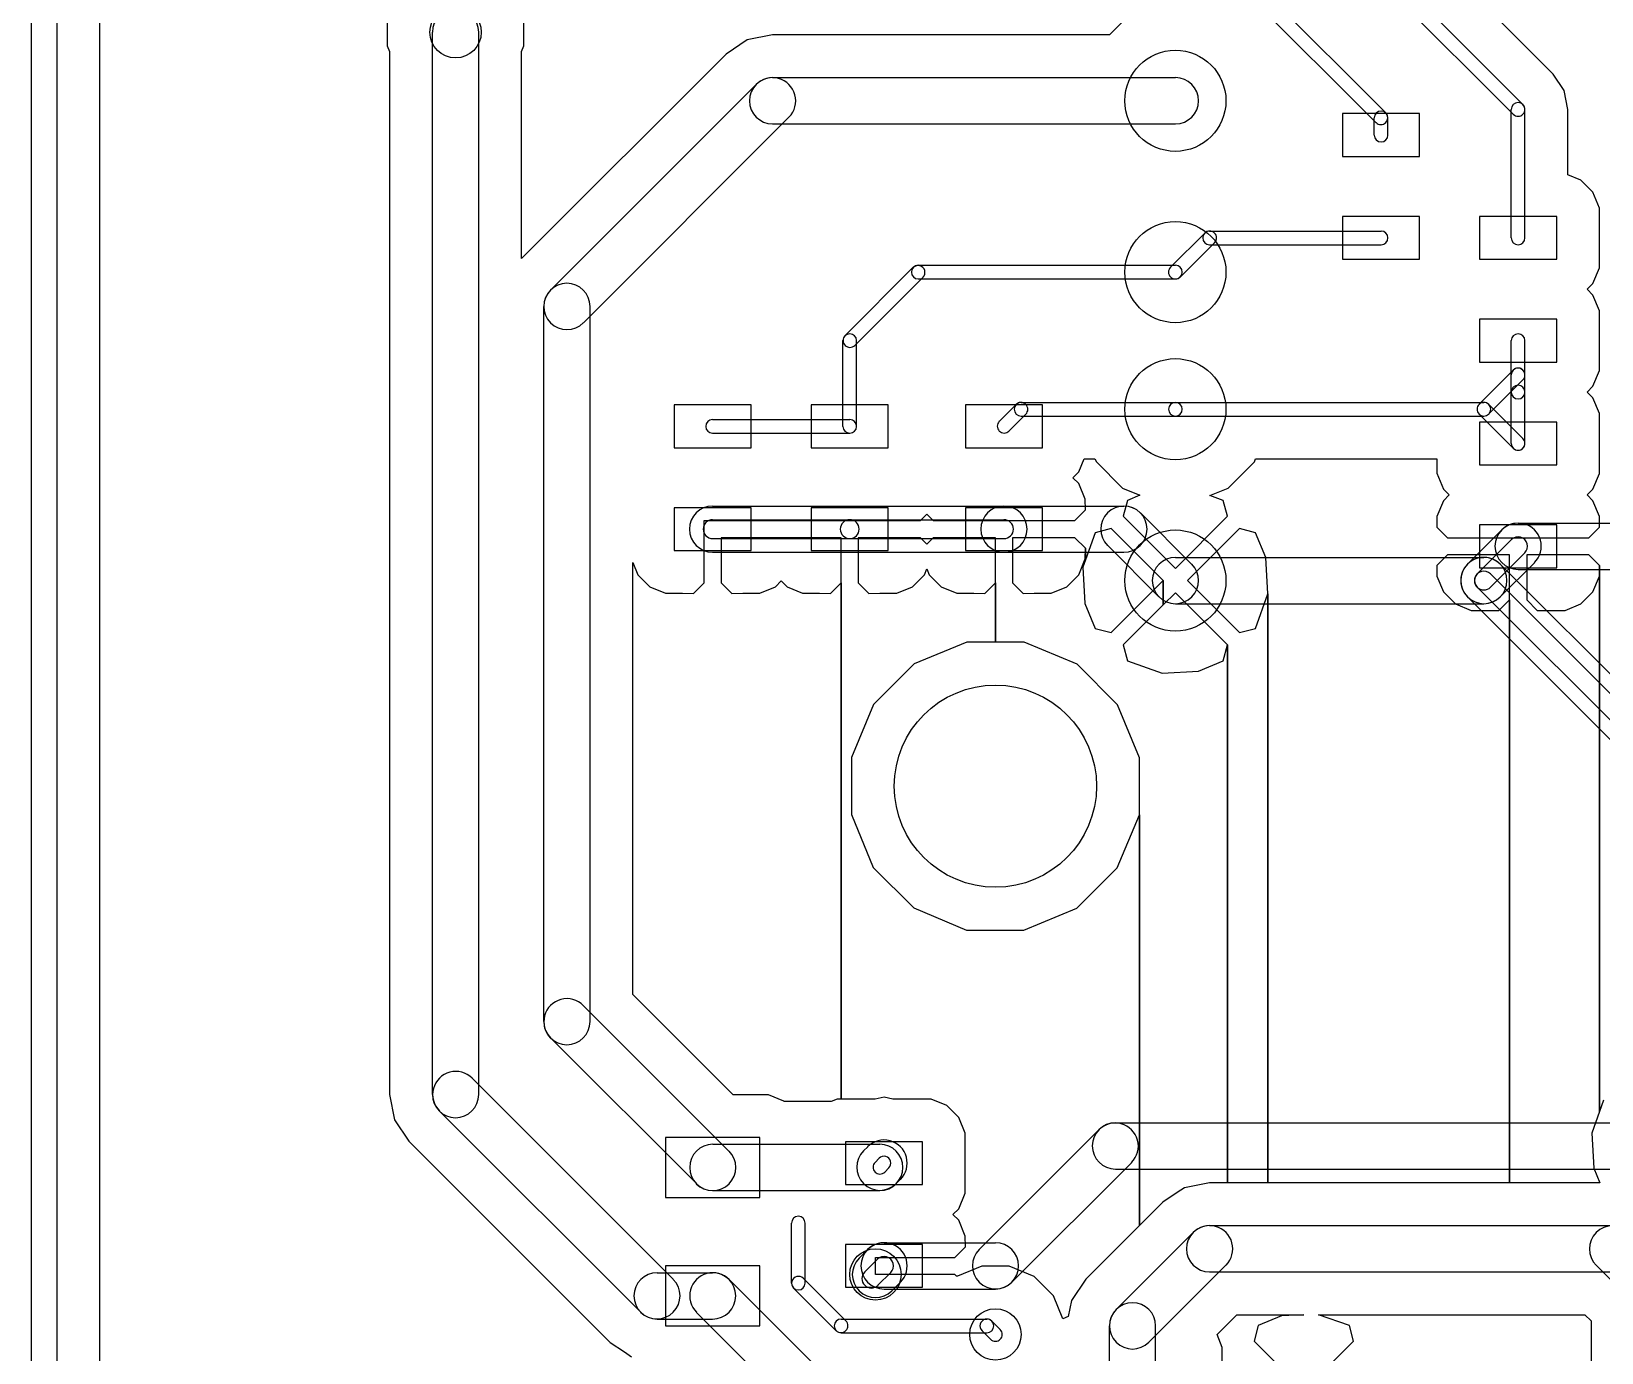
# Model space of a CAD drawing. Extents: x -29274 to 69862, y 24345 to 162744.
# Drawn here: x -8575 to 587, y 33264 to 40975 of the extents above; entities that cross this region are included whole.
import ezdxf

# ---------------------------------------------------------------- set-up
doc = ezdxf.new("R2010")
doc.units = 0
doc.layers.add('BLACK', color=1, linetype='CONTINUOUS')

msp = doc.modelspace()

# ---------------------------------------------------------------- linework, layer by layer
at = {"layer": 'BLACK'}
for p, q in [((-8575, 26120), (-8575, 77770)), ((-8425, 26120), (-8425, 77770)), ((-8175, 26230), (-8175, 77445)), ((-8175, 26230), (-8175, 77445)), ((71, 40492), (-1978, 42541)), ((128, 40549), (-1921, 42598)), ((305, 40725), (-525, 41555)), ((305, 40725), (-525, 41555)), ((-672, 40499), (-1621, 41448)), ((-729, 40442), (-1678, 41391)), ((-6499, 41050), (-6499, 40891)), ((-6499, 41050), (-6499, 40891)), ((-5701, 40890), (-5701, 41049)), ((-5701, 40890), (-5701, 41049)), ((-6235, 34770), (-6235, 40970)), ((-5965, 34770), (-5965, 40970)), ((-4250, 40955), (-4398, 40926)), ((-4250, 40955), (-4398, 40926)), ((-2284, 40955), (-4250, 40955)), ((-2284, 40955), (-4250, 40955)), ((-2208, 41031), (-2284, 40955)), ((-2208, 41031), (-2284, 40955)), ((-6499, 40891), (-6485, 40858)), ((-6499, 40891), (-6485, 40858)), ((-5715, 40857), (-5701, 40890)), ((-5715, 40857), (-5701, 40890)), ((-4398, 40926), (-4522, 40842)), ((-4398, 40926), (-4522, 40842)), ((-6485, 40858), (-6485, 34770)), ((-6485, 40858), (-6485, 34770)), ((-5715, 39649), (-5715, 40857)), ((-5715, 39649), (-5715, 40857)), ((-4522, 40842), (-5715, 39649)), ((-4522, 40842), (-5715, 39649)), ((-4250, 40705), (-1900, 40705)), ((368, 40631), (305, 40725)), ((368, 40631), (305, 40725)), ((-5545, 39466), (-4346, 40665)), ((390, 40520), (368, 40631)), ((390, 40520), (368, 40631)), ((60, 39770), (60, 40520)), ((140, 39770), (140, 40520)), ((390, 40138), (390, 40520)), ((390, 40138), (390, 40520)), ((-5354, 39275), (-4155, 40474)), ((-4250, 40435), (-1900, 40435)), ((-475, 40495), (-925, 40495)), ((-925, 40495), (-925, 40245)), ((-740, 40370), (-740, 40470)), ((-660, 40370), (-660, 40470)), ((-475, 40245), (-475, 40495)), ((-925, 40245), (-475, 40245)), ((466, 40106), (390, 40138)), ((466, 40106), (390, 40138)), ((536, 40036), (466, 40106)), ((536, 40036), (466, 40106)), ((574, 39944), (536, 40036)), ((574, 39944), (536, 40036)), ((-475, 39895), (-925, 39895)), ((-925, 39895), (-925, 39645)), ((-475, 39645), (-475, 39895)), ((325, 39895), (-125, 39895)), ((-125, 39895), (-125, 39645)), ((325, 39645), (325, 39895)), ((574, 39694), (574, 39944)), ((574, 39694), (574, 39944)), ((-1729, 39798), (-1928, 39599)), ((-1700, 39810), (-700, 39810)), ((-1672, 39741), (-1871, 39542)), ((-1700, 39730), (-700, 39730)), ((574, 39595), (574, 39694)), ((574, 39595), (574, 39694)), ((-3828, 39199), (-3429, 39598)), ((-3400, 39610), (-1900, 39610)), ((-925, 39645), (-475, 39645)), ((-125, 39645), (325, 39645)), ((536, 39504), (574, 39595)), ((536, 39504), (574, 39595)), ((-3771, 39142), (-3372, 39541)), ((-3400, 39530), (-1900, 39530)), ((502, 39470), (536, 39504)), ((502, 39470), (536, 39504)), ((536, 39436), (502, 39470)), ((536, 39436), (502, 39470)), ((574, 39344), (536, 39436)), ((574, 39344), (536, 39436)), ((-5585, 35196), (-5585, 39370)), ((-5315, 35196), (-5315, 39370)), ((574, 39094), (574, 39344)), ((574, 39094), (574, 39344)), ((325, 39295), (-125, 39295)), ((-125, 39295), (-125, 39045)), ((325, 39045), (325, 39295)), ((-3840, 38670), (-3840, 39170)), ((-3760, 38670), (-3760, 39170)), ((60, 38870), (60, 39170)), ((140, 38870), (140, 39170)), ((-125, 39045), (325, 39045)), ((574, 38995), (574, 39094)), ((574, 38995), (574, 39094)), ((-128, 38799), (71, 38998)), ((-71, 38742), (128, 38941)), ((60, 38870), (60, 38970)), ((140, 38870), (140, 38970)), ((536, 38904), (574, 38995)), ((536, 38904), (574, 38995)), ((60, 38570), (60, 38870)), ((140, 38570), (140, 38870)), ((502, 38870), (536, 38904)), ((502, 38870), (536, 38904)), ((536, 38836), (502, 38870)), ((536, 38836), (502, 38870)), ((-4375, 38795), (-4825, 38795)), ((-4825, 38795), (-4825, 38545)), ((-4375, 38545), (-4375, 38795)), ((-3575, 38795), (-4025, 38795)), ((-4025, 38795), (-4025, 38545)), ((-3575, 38545), (-3575, 38795)), ((-2675, 38795), (-3125, 38795)), ((-3125, 38795), (-3125, 38545)), ((-2829, 38798), (-2928, 38699)), ((-2800, 38810), (-1900, 38810)), ((-2675, 38545), (-2675, 38795)), ((-1900, 38810), (-100, 38810)), ((-71, 38798), (128, 38599)), ((574, 38744), (536, 38836)), ((574, 38744), (536, 38836)), ((-4600, 38710), (-3800, 38710)), ((-2772, 38741), (-2871, 38642)), ((-2800, 38730), (-1900, 38730)), ((-1900, 38730), (-100, 38730)), ((-128, 38741), (71, 38542)), ((325, 38695), (-125, 38695)), ((-125, 38695), (-125, 38445)), ((325, 38445), (325, 38695)), ((574, 38494), (574, 38744)), ((574, 38494), (574, 38744)), ((-4600, 38630), (-3800, 38630)), ((-4825, 38545), (-4375, 38545)), ((-4025, 38545), (-3575, 38545)), ((-3125, 38545), (-2675, 38545)), ((574, 38395), (574, 38494)), ((574, 38395), (574, 38494)), ((-2498, 38370), (-2464, 38404)), ((-2498, 38370), (-2464, 38404)), ((-2464, 38404), (-2433, 38480)), ((-2464, 38404), (-2433, 38480)), ((-2433, 38480), (-2369, 38480)), ((-2433, 38480), (-2369, 38480)), ((-2369, 38480), (-2361, 38462)), ((-2369, 38480), (-2361, 38462)), ((-2361, 38462), (-2208, 38309)), ((-2361, 38462), (-2208, 38309)), ((-1592, 38309), (-1439, 38462)), ((-1592, 38309), (-1439, 38462)), ((-1439, 38462), (-1432, 38480)), ((-1439, 38462), (-1432, 38480)), ((-1432, 38480), (-374, 38480)), ((-1432, 38480), (-374, 38480)), ((-374, 38480), (-374, 38396)), ((-374, 38480), (-374, 38396)), ((-374, 38396), (-336, 38304)), ((-374, 38396), (-336, 38304)), ((-125, 38445), (325, 38445)), ((536, 38304), (574, 38395)), ((536, 38304), (574, 38395)), ((-2464, 38336), (-2498, 38370)), ((-2464, 38336), (-2498, 38370)), ((-2426, 38244), (-2464, 38336)), ((-2426, 38244), (-2464, 38336)), ((-2208, 38309), (-2108, 38268)), ((-2208, 38309), (-2108, 38268)), ((-1698, 38266), (-1592, 38309)), ((-1698, 38266), (-1592, 38309)), ((-336, 38304), (-302, 38270)), ((-336, 38304), (-302, 38270)), ((502, 38270), (536, 38304)), ((502, 38270), (536, 38304)), ((-2425, 38182), (-2426, 38244)), ((-2425, 38182), (-2426, 38244)), ((-2179, 38238), (-2204, 38145)), ((-2179, 38238), (-2204, 38145)), ((-2108, 38268), (-2179, 38238)), ((-2108, 38268), (-2179, 38238)), ((-1621, 38238), (-1698, 38266)), ((-1621, 38238), (-1698, 38266)), ((-1596, 38145), (-1621, 38238)), ((-1596, 38145), (-1621, 38238)), ((-336, 38236), (-374, 38144)), ((-336, 38236), (-374, 38144)), ((-302, 38270), (-336, 38236)), ((-302, 38270), (-336, 38236)), ((536, 38236), (502, 38270)), ((536, 38236), (502, 38270)), ((574, 38144), (536, 38236)), ((574, 38144), (536, 38236)), ((-4375, 38195), (-4825, 38195)), ((-4825, 38195), (-4825, 37945)), ((-4650, 38020), (-4650, 38120)), ((-4650, 38120), (-4550, 38120)), ((-4650, 38020), (-4650, 38120)), ((-4650, 38120), (-4550, 38120)), ((-4600, 38205), (-2900, 38205)), ((-4600, 38125), (-3800, 38125)), ((-4550, 38120), (-4500, 38120)), ((-4550, 38120), (-4500, 38120)), ((-4500, 38120), (-4213, 38120)), ((-4500, 38120), (-4213, 38120)), ((-4375, 37945), (-4375, 38195)), ((-4213, 38120), (-4187, 38120)), ((-4213, 38120), (-4187, 38120)), ((-4187, 38120), (-3900, 38120)), ((-4187, 38120), (-3900, 38120)), ((-3575, 38195), (-4025, 38195)), ((-4025, 38195), (-4025, 37945)), ((-3900, 38120), (-3850, 38120)), ((-3900, 38120), (-3850, 38120)), ((-3850, 38120), (-3750, 38120)), ((-3850, 38120), (-3750, 38120)), ((-3800, 38125), (-2900, 38125)), ((-3750, 38120), (-3700, 38120)), ((-3750, 38120), (-3700, 38120)), ((-3700, 38120), (-3387, 38120)), ((-3700, 38120), (-3387, 38120)), ((-3575, 37945), (-3575, 38195)), ((-3387, 38120), (-3350, 38157)), ((-3387, 38120), (-3350, 38157)), ((-3350, 38157), (-3313, 38120)), ((-3350, 38157), (-3313, 38120)), ((-3313, 38120), (-3000, 38120)), ((-3313, 38120), (-3000, 38120)), ((-2675, 38195), (-3125, 38195)), ((-3125, 38195), (-3125, 37945)), ((-3000, 38120), (-2950, 38120)), ((-3000, 38120), (-2950, 38120)), ((-2950, 38120), (-2850, 38120)), ((-2950, 38120), (-2850, 38120)), ((-2900, 38205), (-2200, 38205)), ((-2850, 38120), (-2800, 38120)), ((-2850, 38120), (-2800, 38120)), ((-2800, 38120), (-2487, 38120)), ((-2800, 38120), (-2487, 38120)), ((-2675, 37945), (-2675, 38195)), ((-2487, 38120), (-2425, 38182)), ((-2487, 38120), (-2425, 38182)), ((-2204, 38145), (-1900, 37841)), ((-2204, 38145), (-1900, 37841)), ((-2104, 38165), (-1805, 37866)), ((-1900, 37841), (-1596, 38145)), ((-1900, 37841), (-1596, 38145)), ((-374, 38144), (-375, 38082)), ((-374, 38144), (-375, 38082)), ((575, 38082), (574, 38144)), ((575, 38082), (574, 38144)), ((-2368, 38049), (-2425, 37890)), ((-2368, 38049), (-2425, 37890)), ((-2275, 38074), (-2368, 38049)), ((-2275, 38074), (-2368, 38049)), ((-1971, 37770), (-2275, 38074)), ((-1971, 37770), (-2275, 38074)), ((-1525, 38074), (-1829, 37770)), ((-1525, 38074), (-1829, 37770)), ((-1432, 38049), (-1525, 38074)), ((-1432, 38049), (-1525, 38074)), ((-1372, 37904), (-1432, 38049)), ((-1372, 37904), (-1432, 38049)), ((-375, 38082), (-313, 38020)), ((-375, 38082), (-313, 38020)), ((-195, 37866), (4, 38065)), ((325, 38095), (-125, 38095)), ((-125, 38095), (-125, 37845)), ((100, 38105), (750, 38105)), ((325, 37845), (325, 38095)), ((513, 38020), (575, 38082)), ((513, 38020), (575, 38082)), ((-4825, 37945), (-4375, 37945)), ((-4650, 37970), (-4650, 38020)), ((-4650, 37970), (-4650, 38020)), ((-4650, 37757), (-4650, 37970)), ((-4650, 37757), (-4650, 37970)), ((-4600, 38015), (-3800, 38015)), ((-4600, 37935), (-2900, 37935)), ((-4213, 38020), (-4550, 38020)), ((-4550, 38020), (-4550, 37757)), ((-4213, 38020), (-4550, 38020)), ((-4550, 38020), (-4550, 37757)), ((-4187, 38020), (-4213, 38020)), ((-4187, 38020), (-4213, 38020)), ((-3850, 38020), (-4187, 38020)), ((-3850, 38020), (-4187, 38020)), ((-4025, 37945), (-3575, 37945)), ((-3850, 37757), (-3850, 38020)), ((-3850, 37757), (-3850, 38020)), ((-3800, 38015), (-2900, 38015)), ((-3387, 38020), (-3750, 38020)), ((-3750, 38020), (-3750, 37757)), ((-3387, 38020), (-3750, 38020)), ((-3750, 38020), (-3750, 37757)), ((-3350, 37983), (-3387, 38020)), ((-3350, 37983), (-3387, 38020)), ((-3313, 38020), (-3350, 37983)), ((-3313, 38020), (-3350, 37983)), ((-2950, 38020), (-3313, 38020)), ((-2950, 38020), (-3313, 38020)), ((-3125, 37945), (-2675, 37945)), ((-2950, 37757), (-2950, 38020)), ((-2950, 37757), (-2950, 38020)), ((-2900, 37935), (-2200, 37935)), ((-2487, 38020), (-2850, 38020)), ((-2850, 38020), (-2850, 37757)), ((-2487, 38020), (-2850, 38020)), ((-2850, 38020), (-2850, 37757)), ((-2425, 37958), (-2487, 38020)), ((-2425, 37958), (-2487, 38020)), ((-2426, 37896), (-2425, 37958)), ((-2426, 37896), (-2425, 37958)), ((-2425, 37890), (-2425, 37958)), ((-2425, 37958), (-2425, 37890)), ((-2425, 37890), (-2425, 37958)), ((-2425, 37958), (-2425, 37890)), ((-2295, 37974), (-1996, 37675)), ((-313, 38020), (0, 38020)), ((-313, 38020), (0, 38020)), ((-139, 37809), (61, 38009)), ((-61, 37731), (139, 37931)), ((0, 38020), (50, 38020)), ((0, 38020), (50, 38020)), ((50, 38020), (150, 38020)), ((50, 38020), (150, 38020)), ((150, 38020), (200, 38020)), ((150, 38020), (200, 38020)), ((200, 38020), (513, 38020)), ((200, 38020), (513, 38020)), ((-5065, 35354), (-5065, 37875)), ((-5065, 37875), (-5036, 37804)), ((-5065, 35354), (-5065, 37875)), ((-5065, 37875), (-5036, 37804)), ((-2464, 37804), (-2426, 37896)), ((-2464, 37804), (-2426, 37896)), ((-2425, 37890), (-2440, 37848)), ((-2425, 37890), (-2440, 37848)), ((-2440, 37848), (-2428, 37636)), ((-2440, 37848), (-2428, 37636)), ((-1900, 37905), (-100, 37905)), ((-1360, 37692), (-1372, 37904)), ((-1360, 37692), (-1372, 37904)), ((-313, 37920), (-375, 37858)), ((-313, 37920), (-375, 37858)), ((-375, 37858), (-374, 37796)), ((-375, 37858), (-374, 37796)), ((50, 37920), (-313, 37920)), ((50, 37920), (-313, 37920)), ((-125, 37845), (325, 37845)), ((920, 36941), (-5, 37866)), ((-4, 37675), (195, 37874)), ((50, 37657), (50, 37920)), ((50, 37657), (50, 37920)), ((513, 37920), (150, 37920)), ((150, 37920), (150, 37657)), ((513, 37920), (150, 37920)), ((150, 37920), (150, 37657)), ((575, 37858), (513, 37920)), ((575, 37858), (513, 37920)), ((574, 37796), (575, 37858)), ((574, 37796), (575, 37858)), ((575, 34671), (575, 37858)), ((575, 37858), (575, 34671)), ((575, 34671), (575, 37858)), ((575, 37858), (575, 34671)), ((-5036, 37804), (-4966, 37734)), ((-5036, 37804), (-4966, 37734)), ((-4712, 37695), (-4650, 37757)), ((-4712, 37695), (-4650, 37757)), ((-4550, 37757), (-4488, 37695)), ((-4550, 37757), (-4488, 37695)), ((-4234, 37734), (-4200, 37768)), ((-4234, 37734), (-4200, 37768)), ((-4200, 37768), (-4166, 37734)), ((-4200, 37768), (-4166, 37734)), ((-3912, 37695), (-3850, 37757)), ((-3912, 37695), (-3850, 37757)), ((-3850, 34744), (-3850, 37757)), ((-3850, 37757), (-3850, 34744)), ((-3850, 34744), (-3850, 37757)), ((-3850, 37757), (-3850, 34744)), ((-3750, 37757), (-3688, 37695)), ((-3750, 37757), (-3688, 37695)), ((-3434, 37734), (-3364, 37804)), ((-3434, 37734), (-3364, 37804)), ((-3364, 37804), (-3350, 37838)), ((-3364, 37804), (-3350, 37838)), ((-3350, 37838), (-3336, 37804)), ((-3350, 37838), (-3336, 37804)), ((-3336, 37804), (-3266, 37734)), ((-3336, 37804), (-3266, 37734)), ((-3012, 37695), (-2950, 37757)), ((-3012, 37695), (-2950, 37757)), ((-2950, 37410), (-2950, 37757)), ((-2950, 37757), (-2950, 37410)), ((-2950, 37410), (-2950, 37757)), ((-2950, 37757), (-2950, 37410)), ((-2850, 37757), (-2788, 37695)), ((-2850, 37757), (-2788, 37695)), ((-2534, 37734), (-2464, 37804)), ((-2534, 37734), (-2464, 37804)), ((-2275, 37466), (-1971, 37770)), ((-2275, 37466), (-1971, 37770)), ((-1971, 37628), (-1971, 37770)), ((-1971, 37770), (-1971, 37628)), ((-1971, 37628), (-1971, 37770)), ((-1971, 37770), (-1971, 37628)), ((-1829, 37770), (-1525, 37466)), ((-1829, 37770), (-1525, 37466)), ((-374, 37796), (-336, 37704)), ((-374, 37796), (-336, 37704)), ((863, 36884), (-62, 37809)), ((100, 37835), (750, 37835)), ((536, 37704), (574, 37796)), ((536, 37704), (574, 37796)), ((-4966, 37734), (-4875, 37696)), ((-4966, 37734), (-4875, 37696)), ((-4875, 37696), (-4776, 37696)), ((-4875, 37696), (-4776, 37696)), ((-4776, 37696), (-4712, 37695)), ((-4776, 37696), (-4712, 37695)), ((-4488, 37695), (-4424, 37696)), ((-4488, 37695), (-4424, 37696)), ((-4424, 37696), (-4325, 37696)), ((-4424, 37696), (-4325, 37696)), ((-4325, 37696), (-4234, 37734)), ((-4325, 37696), (-4234, 37734)), ((-4166, 37734), (-4075, 37696)), ((-4166, 37734), (-4075, 37696)), ((-4075, 37696), (-3976, 37696)), ((-4075, 37696), (-3976, 37696)), ((-3976, 37696), (-3912, 37695)), ((-3976, 37696), (-3912, 37695)), ((-3688, 37695), (-3624, 37696)), ((-3688, 37695), (-3624, 37696)), ((-3624, 37696), (-3525, 37696)), ((-3624, 37696), (-3525, 37696)), ((-3525, 37696), (-3434, 37734)), ((-3525, 37696), (-3434, 37734)), ((-3266, 37734), (-3175, 37696)), ((-3266, 37734), (-3175, 37696)), ((-3175, 37696), (-3076, 37696)), ((-3175, 37696), (-3076, 37696)), ((-3076, 37696), (-3012, 37695)), ((-3076, 37696), (-3012, 37695)), ((-2788, 37695), (-2724, 37696)), ((-2788, 37695), (-2724, 37696)), ((-2724, 37696), (-2625, 37696)), ((-2724, 37696), (-2625, 37696)), ((-2625, 37696), (-2534, 37734)), ((-2625, 37696), (-2534, 37734)), ((-1900, 37699), (-1971, 37628)), ((-1900, 37699), (-1971, 37628)), ((-1596, 37395), (-1900, 37699)), ((-1596, 37395), (-1900, 37699)), ((-1432, 37491), (-1360, 37692)), ((-1432, 37491), (-1360, 37692)), ((-1360, 34255), (-1360, 37692)), ((-1360, 37692), (-1360, 34255)), ((-1360, 34255), (-1360, 37692)), ((-1360, 37692), (-1360, 34255)), ((-336, 37704), (-266, 37634)), ((-336, 37704), (-266, 37634)), ((729, 36750), (-196, 37675)), ((786, 36807), (-139, 37732)), ((-12, 37595), (50, 37657)), ((-12, 37595), (50, 37657)), ((50, 34255), (50, 37657)), ((50, 37657), (50, 34255)), ((50, 34255), (50, 37657)), ((50, 37657), (50, 34255)), ((150, 37657), (212, 37595)), ((150, 37657), (212, 37595)), ((466, 37634), (536, 37704)), ((466, 37634), (536, 37704)), ((-2428, 37636), (-2368, 37491)), ((-2428, 37636), (-2368, 37491)), ((-1971, 37628), (-2204, 37395)), ((-1971, 37628), (-2204, 37395)), ((-1900, 37635), (-100, 37635)), ((-266, 37634), (-175, 37596)), ((-266, 37634), (-175, 37596)), ((-175, 37596), (-76, 37596)), ((-175, 37596), (-76, 37596)), ((-76, 37596), (-12, 37595)), ((-76, 37596), (-12, 37595)), ((212, 37595), (276, 37596)), ((212, 37595), (276, 37596)), ((276, 37596), (375, 37596)), ((276, 37596), (375, 37596)), ((375, 37596), (466, 37634)), ((375, 37596), (466, 37634)), ((-2368, 37491), (-2275, 37466)), ((-2368, 37491), (-2275, 37466)), ((-1525, 37466), (-1432, 37491)), ((-1525, 37466), (-1432, 37491)), ((-3116, 37410), (-3425, 37283)), ((-3116, 37410), (-3425, 37283)), ((-2950, 37410), (-3116, 37410)), ((-2950, 37410), (-3116, 37410)), ((-2782, 37410), (-2950, 37410)), ((-2782, 37410), (-2950, 37410)), ((-2473, 37281), (-2782, 37410)), ((-2473, 37281), (-2782, 37410)), ((-2204, 37395), (-2179, 37302)), ((-2204, 37395), (-2179, 37302)), ((-1621, 37302), (-1596, 37395)), ((-1621, 37302), (-1596, 37395)), ((-1596, 34255), (-1596, 37395)), ((-1596, 37395), (-1596, 34255)), ((-1596, 34255), (-1596, 37395)), ((-1596, 37395), (-1596, 34255)), ((-2179, 37302), (-1978, 37230)), ((-2179, 37302), (-1978, 37230)), ((-1766, 37242), (-1621, 37302)), ((-1766, 37242), (-1621, 37302)), ((-3425, 37283), (-3661, 37047)), ((-3425, 37283), (-3661, 37047)), ((-2237, 37045), (-2473, 37281)), ((-2237, 37045), (-2473, 37281)), ((-1978, 37230), (-1766, 37242)), ((-1978, 37230), (-1766, 37242)), ((-3661, 37047), (-3790, 36738)), ((-3661, 37047), (-3790, 36738)), ((-2110, 36736), (-2237, 37045)), ((-2110, 36736), (-2237, 37045)), ((-3790, 36738), (-3790, 36404)), ((-3790, 36738), (-3790, 36404)), ((-2110, 36402), (-2110, 36736)), ((-2110, 36402), (-2110, 36736)), ((-3790, 36404), (-3663, 36095)), ((-3790, 36404), (-3663, 36095)), ((-2239, 36093), (-2110, 36402)), ((-2239, 36093), (-2110, 36402)), ((-2110, 34005), (-2110, 36402)), ((-2110, 36402), (-2110, 34005)), ((-2110, 34005), (-2110, 36402)), ((-2110, 36402), (-2110, 34005)), ((-3663, 36095), (-3427, 35859)), ((-3663, 36095), (-3427, 35859)), ((-2475, 35857), (-2239, 36093)), ((-2475, 35857), (-2239, 36093)), ((-3427, 35859), (-3118, 35730)), ((-3427, 35859), (-3118, 35730)), ((-2784, 35730), (-2475, 35857)), ((-2784, 35730), (-2475, 35857)), ((-3118, 35730), (-2784, 35730)), ((-3118, 35730), (-2784, 35730)), ((-4505, 34440), (-5355, 35290)), ((-4480, 34769), (-5065, 35354)), ((-4480, 34769), (-5065, 35354)), ((-4695, 34250), (-5545, 35100)), ((-4830, 33692), (-6003, 34865)), ((-6485, 34770), (-6456, 34622)), ((-6485, 34770), (-6456, 34622)), ((-4374, 34769), (-4480, 34769)), ((-4374, 34769), (-4480, 34769)), ((-4275, 34769), (-4374, 34769)), ((-4275, 34769), (-4374, 34769)), ((-4184, 34731), (-4275, 34769)), ((-4184, 34731), (-4275, 34769)), ((-4183, 34730), (-4184, 34731)), ((-4183, 34730), (-4184, 34731)), ((-3908, 34730), (-4183, 34730)), ((-3908, 34730), (-4183, 34730)), ((-3874, 34744), (-3908, 34730)), ((-3874, 34744), (-3908, 34730)), ((-3850, 34744), (-3874, 34744)), ((-3850, 34744), (-3874, 34744)), ((-3652, 34744), (-3850, 34744)), ((-3652, 34744), (-3850, 34744)), ((-3600, 34754), (-3652, 34744)), ((-3600, 34754), (-3652, 34744)), ((-3549, 34744), (-3600, 34754)), ((-3549, 34744), (-3600, 34754)), ((-3424, 34744), (-3549, 34744)), ((-3424, 34744), (-3549, 34744)), ((-3325, 34744), (-3424, 34744)), ((-3325, 34744), (-3424, 34744)), ((-3234, 34706), (-3325, 34744)), ((-3234, 34706), (-3325, 34744)), ((598, 34737), (575, 34671)), ((598, 34737), (575, 34671)), ((-5021, 33501), (-6194, 34674)), ((-3164, 34636), (-3234, 34706)), ((-3164, 34636), (-3234, 34706)), ((-3126, 34544), (-3164, 34636)), ((-3126, 34544), (-3164, 34636)), ((575, 34671), (531, 34544)), ((575, 34671), (531, 34544)), ((-6456, 34622), (-6372, 34498)), ((-6456, 34622), (-6372, 34498)), ((-3126, 34294), (-3126, 34544)), ((-3126, 34294), (-3126, 34544)), ((-3045, 33866), (-2346, 34565)), ((-2250, 34605), (1050, 34605)), ((531, 34544), (542, 34340)), ((531, 34544), (542, 34340)), ((-6372, 34498), (-5198, 33323)), ((-6372, 34498), (-5198, 33323)), ((-4325, 34520), (-4875, 34520)), ((-4875, 34520), (-4875, 34170)), ((-4599, 34480), (-3625, 34480)), ((-4325, 34170), (-4325, 34520)), ((-3375, 34495), (-3825, 34495)), ((-3825, 34495), (-3825, 34245)), ((-3719, 34441), (-3695, 34465)), ((-3375, 34245), (-3375, 34495)), ((-3652, 34374), (-3628, 34398)), ((-2854, 33675), (-2155, 34374)), ((-3596, 34318), (-3572, 34342)), ((-3529, 34251), (-3505, 34275)), ((-3126, 34195), (-3126, 34294)), ((-3126, 34195), (-3126, 34294)), ((-2250, 34335), (1050, 34335)), ((542, 34340), (576, 34255)), ((542, 34340), (576, 34255)), ((-4599, 34210), (-3625, 34210)), ((-3825, 34245), (-3375, 34245)), ((-3164, 34104), (-3126, 34195)), ((-3164, 34104), (-3126, 34195)), ((-1889, 34198), (-1973, 34142)), ((-1889, 34198), (-1973, 34142)), ((-1847, 34226), (-1889, 34198)), ((-1847, 34226), (-1889, 34198)), ((-1700, 34255), (-1847, 34226)), ((-1700, 34255), (-1847, 34226)), ((-1596, 34255), (-1700, 34255)), ((-1596, 34255), (-1700, 34255)), ((-1360, 34255), (-1596, 34255)), ((-1360, 34255), (-1596, 34255)), ((50, 34255), (-1360, 34255)), ((50, 34255), (-1360, 34255)), ((576, 34255), (50, 34255)), ((576, 34255), (50, 34255)), ((-4875, 34170), (-4325, 34170)), ((-3198, 34070), (-3164, 34104)), ((-3198, 34070), (-3164, 34104)), ((-1973, 34142), (-2110, 34005)), ((-1973, 34142), (-2110, 34005)), ((-4140, 33670), (-4140, 34020)), ((-4060, 33670), (-4060, 34020)), ((-3164, 34036), (-3198, 34070)), ((-3164, 34036), (-3198, 34070)), ((-3126, 33944), (-3164, 34036)), ((-3126, 33944), (-3164, 34036)), ((-2110, 34005), (-2422, 33692)), ((-2110, 34005), (-2422, 33692)), ((-1700, 34005), (650, 34005)), ((-3600, 33905), (-2950, 33905)), ((-3125, 33882), (-3126, 33944)), ((-3125, 33882), (-3126, 33944)), ((-2245, 33516), (-1796, 33965)), ((-3375, 33895), (-3825, 33895)), ((-3825, 33895), (-3825, 33645)), ((-3745, 33816), (-3696, 33865)), ((-3713, 33734), (-3638, 33809)), ((-3650, 33720), (-3650, 33820)), ((-3650, 33820), (-3550, 33820)), ((-3650, 33720), (-3650, 33820)), ((-3650, 33820), (-3550, 33820)), ((-3550, 33820), (-3500, 33820)), ((-3550, 33820), (-3500, 33820)), ((-3500, 33820), (-3187, 33820)), ((-3500, 33820), (-3187, 33820)), ((-3375, 33645), (-3375, 33895)), ((-3187, 33820), (-3125, 33882)), ((-3187, 33820), (-3125, 33882)), ((-4924, 33730), (-4600, 33730)), ((-4325, 33770), (-4875, 33770)), ((-4875, 33770), (-4875, 33420)), ((-4325, 33420), (-4325, 33770)), ((-3550, 33720), (-3650, 33720)), ((-3550, 33720), (-3650, 33720)), ((-3636, 33657), (-3561, 33732)), ((-3500, 33720), (-3550, 33720)), ((-3500, 33720), (-3550, 33720)), ((-3187, 33720), (-3500, 33720)), ((-3187, 33720), (-3500, 33720)), ((-3177, 33710), (-3187, 33720)), ((-3177, 33710), (-3187, 33720)), ((-3029, 33769), (-3172, 33710)), ((-3029, 33769), (-3172, 33710)), ((-2870, 33769), (-3029, 33769)), ((-2870, 33769), (-3029, 33769)), ((-2724, 33708), (-2870, 33769)), ((-2724, 33708), (-2870, 33769)), ((-2054, 33325), (-1605, 33774)), ((-1700, 33735), (650, 33735)), ((555, 33774), (954, 33375)), ((-3880, 33067), (-4503, 33690)), ((-3879, 33392), (-4128, 33641)), ((-3822, 33449), (-4071, 33698)), ((-3825, 33645), (-3375, 33645)), ((-3600, 33635), (-2950, 33635)), ((-3554, 33625), (-3505, 33674)), ((-3172, 33710), (-3177, 33710)), ((-3172, 33710), (-3177, 33710)), ((-2612, 33596), (-2724, 33708)), ((-2612, 33596), (-2724, 33708)), ((-2422, 33692), (-2506, 33568)), ((-2422, 33692), (-2506, 33568)), ((-2556, 33461), (-2612, 33596)), ((-2556, 33461), (-2612, 33596)), ((-2506, 33568), (-2525, 33474)), ((-2506, 33568), (-2525, 33474)), ((-4924, 33460), (-4600, 33460)), ((-4071, 32876), (-4694, 33499)), ((-3850, 33460), (-3000, 33460)), ((-2922, 33399), (-2971, 33448)), ((-2525, 33474), (-2556, 33461)), ((-2525, 33474), (-2556, 33461)), ((-1657, 33369), (-1541, 33485)), ((-1657, 33369), (-1541, 33485)), ((-1541, 33485), (-1151, 33485)), ((-1541, 33485), (-1151, 33485)), ((-1280, 33478), (-1417, 33422)), ((-1280, 33478), (-1417, 33422)), ((-1151, 33485), (-1280, 33478)), ((-1151, 33485), (-1280, 33478)), ((-883, 33422), (-1065, 33485)), ((-1065, 33485), (490, 33485)), ((-883, 33422), (-1065, 33485)), ((-1065, 33485), (490, 33485)), ((490, 33485), (526, 33450)), ((490, 33485), (526, 33450)), ((526, 33450), (526, 33146)), ((526, 33450), (526, 33146)), ((-4875, 33420), (-4325, 33420)), ((-3850, 33380), (-3000, 33380)), ((-2979, 33342), (-3028, 33391)), ((-2285, 32970), (-2285, 33420)), ((-2015, 32970), (-2015, 33420)), ((-1626, 33294), (-1657, 33369)), ((-1626, 33294), (-1657, 33369)), ((-1417, 33422), (-1440, 33331)), ((-1417, 33422), (-1440, 33331)), ((-860, 33331), (-883, 33422)), ((-860, 33331), (-883, 33422)), ((-5198, 33323), (-5197, 33323)), ((-5198, 33323), (-5197, 33323)), ((-5197, 33323), (-5114, 33268)), ((-5197, 33323), (-5114, 33268)), ((-5114, 33268), (-5073, 33240)), ((-5114, 33268), (-5073, 33240)), ((-1626, 33168), (-1626, 33294)), ((-1626, 33168), (-1626, 33294)), ((-1440, 33331), (-1150, 33041)), ((-1440, 33331), (-1150, 33041)), ((-1150, 33041), (-860, 33331)), ((-1150, 33041), (-860, 33331))]:
    msp.add_line(p, q, dxfattribs=at)
for centre, radius in [((-6100, 40970), 150), ((-1900, 40570), 295), ((-1900, 39570), 295), ((-1900, 38770), 295), ((-1900, 37770), 295), ((-2950, 36570), 590), ((-3650, 33720), 150), ((-2950, 33370), 150)]:
    msp.add_circle(centre, radius, dxfattribs=at)
for centre, radius, start, end in [((-6100, 40970), 135, 360, 540), ((-4250, 40570), 135, 90, 270), ((-4250, 40570), 135, 315, 495), ((-1900, 40570), 135, 270, 450), ((-700, 40470), 40, 360, 540), ((-701, 40471), 40, 225, 405), ((100, 40520), 40, 360, 540), ((100, 40520), 40, 225, 405), ((-700, 40370), 40, 180, 360), ((-1700, 39770), 40, 90, 270), ((-1700, 39770), 40, -45, 135), ((-700, 39770), 40, 270, 450), ((100, 39770), 40, 180, 360), ((-3400, 39570), 40, 90, 270), ((-3401, 39569), 40, 315, 495), ((-1900, 39570), 40, 135, 315), ((-1900, 39570), 40, 270, 450), ((-5450, 39370), 135, 360, 540), ((-5450, 39370), 135, 135, 315), ((-3800, 39170), 40, 360, 540), ((-3799, 39171), 40, 135, 315), ((100, 39170), 40, 360, 540), ((100, 38970), 40, 360, 540), ((100, 38970), 40, 315, 495), ((100, 38870), 40, 360, 540), ((100, 38870), 40, 180, 360), ((100, 38870), 40, 180, 360), ((-2800, 38770), 40, 90, 270), ((-2801, 38769), 40, -45, 135), ((-1900, 38770), 40, 90, 270), ((-1900, 38770), 40, 270, 450), ((-100, 38770), 40, 45, 225), ((-100, 38770), 40, 135, 315), ((-100, 38770), 40, 270, 450), ((-4600, 38670), 40, 90, 270), ((-3800, 38670), 40, 180, 360), ((-3800, 38670), 40, 270, 450), ((-2899, 38671), 40, 135, 315), ((100, 38570), 40, 225, 405), ((100, 38570), 40, 180, 360), ((-4600, 38070), 135, 90, 270), ((-4600, 38070), 55, 90, 270), ((-3800, 38070), 55, 90, 270), ((-3800, 38070), 55, 270, 450), ((-2900, 38070), 135, 90, 270), ((-2900, 38070), 135, 270, 450), ((-2900, 38070), 55, 270, 450), ((-2200, 38070), 135, 45, 225), ((-2200, 38070), 135, 270, 450), ((100, 37970), 135, 90, 270), ((100, 37970), 135, 315, 495), ((100, 37970), 55, 315, 495), ((-1900, 37770), 135, 90, 270), ((-1900, 37770), 135, 225, 405), ((-100, 37770), 135, 405, 585), ((-100, 37770), 135, 135, 315), ((-100, 37770), 135, 270, 450), ((-100, 37770), 55, 405, 585), ((-100, 37770), 55, 135, 315), ((-5450, 35195), 135, 405, 585), ((-5450, 35196), 135, 180, 360), ((-6099, 34770), 135, 405, 585), ((-6100, 34770), 135, 180, 360), ((-2250, 34470), 135, 90, 270), ((-2251, 34469), 135, 315, 495), ((-4599, 34345), 135, 90, 270), ((-3600, 34370), 135, 315, 495), ((-3625, 34345), 135, 270, 450), ((-4600, 34345), 135, 225, 405), ((-3624, 34346), 135, 135, 315), ((-3624, 34346), 40, 135, 315), ((-3600, 34370), 40, 315, 495), ((-4100, 34020), 40, 360, 540), ((-1700, 33870), 135, 90, 270), ((-1700, 33870), 135, 315, 495), ((651, 33869), 135, 45, 225), ((-3600, 33770), 135, 90, 270), ((-3600, 33770), 135, 315, 495), ((-2950, 33770), 135, 270, 450), ((-3650, 33720), 135, 135, 315), ((-3600, 33770), 55, 315, 495), ((-2949, 33771), 135, 135, 315), ((-4924, 33595), 135, 90, 270), ((-4599, 33595), 135, 405, 585), ((-4600, 33595), 135, 270, 450), ((-3674, 33696), 55, 135, 315), ((-4925, 33596), 135, 225, 405), ((-4100, 33670), 40, 180, 360), ((-4099, 33669), 40, 405, 585), ((-2150, 33420), 135, 360, 540), ((-3850, 33420), 40, 90, 270), ((-3851, 33421), 40, 225, 405), ((-3000, 33420), 40, 405, 585), ((-3000, 33420), 40, 270, 450), ((-2150, 33420), 135, 135, 315), ((-2950, 33370), 40, 225, 405)]:
    msp.add_arc(centre, radius, start, end, dxfattribs=at)

doc.saveas('drawing.dxf')
